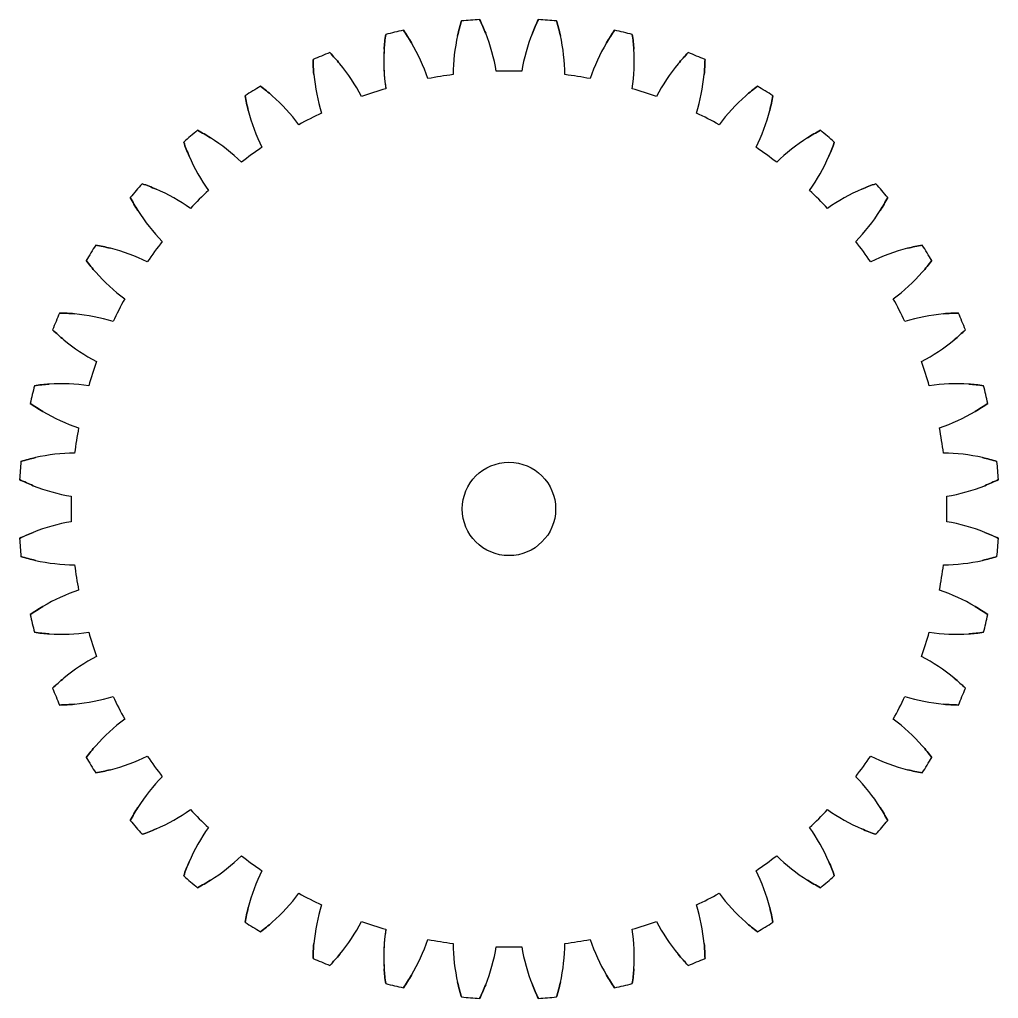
# Model space of a CAD drawing. Extents: x 198 to 658, y -489 to -38.
# Drawn here: x 507.3 to 658.5, y -203.6 to -52.4 of the extents above; entities that cross this region are included whole.
import ezdxf

# ---------------------------------------------------------------- set-up
doc = ezdxf.new("R2010")
doc.units = 0
doc.header["$MEASUREMENT"] = 0
doc.layers.add('Layer 1', color=7, linetype='Continuous', lineweight=0)

# ---------------------------------------------------------------- blocks, each defined once
blk = doc.blocks.new('Block_7')
at = {"layer": 'Layer 1', "color": 18, "lineweight": 25, "true_color": 0x000000}
blk.add_circle((582.87, -127.95), 7.21, dxfattribs=at)
for points in [[(575.53, -52.57), (575.31, -53.31), (575.11, -54.06), (574.94, -54.81)], [(574.94, -54.81), (575.11, -54.06), (575.3, -53.32), (575.53, -52.57)], [(578.33, -52.35), (577.4, -52.41), (576.47, -52.48), (575.53, -52.57)], [(578.33, -52.35), (577.4, -52.41), (576.47, -52.48), (575.53, -52.57)], [(579.27, -54.47), (578.99, -53.75), (578.67, -53.05), (578.33, -52.35)], [(578.33, -52.35), (578.67, -53.05), (578.99, -53.76), (579.27, -54.47)], [(587.42, -52.35), (587.08, -53.05), (586.76, -53.75), (586.48, -54.47)], [(586.48, -54.47), (586.76, -53.76), (587.07, -53.05), (587.42, -52.35)], [(590.21, -52.57), (589.28, -52.48), (588.35, -52.41), (587.42, -52.35)], [(590.21, -52.57), (589.28, -52.48), (588.35, -52.41), (587.42, -52.35)], [(590.81, -54.81), (590.64, -54.06), (590.44, -53.31), (590.21, -52.57)], [(590.21, -52.57), (590.44, -53.32), (590.64, -54.06), (590.81, -54.81)], [(566.56, -54), (565.65, -54.2), (564.74, -54.42), (563.83, -54.65)], [(566.56, -54), (565.65, -54.2), (564.74, -54.42), (563.83, -54.65)], [(567.82, -55.94), (567.43, -55.27), (567.01, -54.63), (566.56, -54)], [(566.56, -54), (567.01, -54.63), (567.43, -55.28), (567.82, -55.94)], [(599.19, -54), (598.74, -54.63), (598.32, -55.27), (597.93, -55.94)], [(597.93, -55.94), (598.32, -55.28), (598.74, -54.63), (599.19, -54)], [(601.92, -54.65), (601.01, -54.42), (600.1, -54.2), (599.19, -54)], [(601.92, -54.65), (601.01, -54.42), (600.1, -54.2), (599.19, -54)], [(563.83, -54.65), (563.72, -55.41), (563.64, -56.18), (563.59, -56.95)], [(563.59, -56.95), (563.64, -56.19), (563.72, -55.42), (563.83, -54.65)], [(570.35, -61.47), (569.7, -59.54), (568.85, -57.69), (567.82, -55.94)], [(570.35, -61.47), (569.7, -59.54), (568.85, -57.69), (567.82, -55.94)], [(574.94, -54.81), (574.49, -56.79), (574.26, -58.82), (574.24, -60.85)], [(574.94, -54.81), (574.49, -56.79), (574.26, -58.82), (574.24, -60.85)], [(580.9, -60.33), (580.57, -58.32), (580.02, -56.36), (579.27, -54.47)], [(580.9, -60.33), (580.57, -58.32), (580.02, -56.36), (579.27, -54.47)], [(586.48, -54.47), (585.73, -56.36), (585.18, -58.32), (584.85, -60.33)], [(586.48, -54.47), (585.73, -56.36), (585.18, -58.32), (584.85, -60.33)], [(591.51, -60.85), (591.49, -58.82), (591.25, -56.79), (590.81, -54.81)], [(591.51, -60.85), (591.49, -58.82), (591.25, -56.79), (590.81, -54.81)], [(597.93, -55.94), (596.89, -57.69), (596.05, -59.54), (595.4, -61.47)], [(597.93, -55.94), (596.89, -57.69), (596.05, -59.54), (595.4, -61.47)], [(602.15, -56.95), (602.11, -56.18), (602.03, -55.41), (601.92, -54.65)], [(601.92, -54.65), (602.03, -55.42), (602.11, -56.19), (602.15, -56.95)], [(563.59, -56.95), (563.47, -58.98), (563.55, -61.02), (563.85, -63.03)], [(563.59, -56.95), (563.56, -57.56), (563.54, -58.17), (563.54, -58.77)], [(601.9, -63.03), (602.2, -61.02), (602.28, -58.98), (602.15, -56.95)], [(601.9, -63.03), (602.2, -61.02), (602.28, -58.98), (602.15, -56.95)], [(555.19, -57.46), (554.32, -57.8), (553.46, -58.16), (552.6, -58.53)], [(555.19, -57.46), (554.32, -57.8), (553.46, -58.16), (552.6, -58.53)], [(552.6, -58.53), (552.61, -59.3), (552.65, -60.07), (552.72, -60.84)], [(552.72, -60.84), (552.65, -60.08), (552.61, -59.31), (552.6, -58.53)], [(556.74, -59.18), (556.25, -58.59), (555.73, -58.01), (555.19, -57.46)], [(555.19, -57.46), (555.73, -58.01), (556.25, -58.59), (556.74, -59.18)], [(563.54, -58.77), (563.54, -60.2), (563.64, -61.62), (563.85, -63.03)], [(610.56, -57.46), (610.02, -58.01), (609.5, -58.59), (609.01, -59.18)], [(609.01, -59.18), (609.5, -58.59), (610.01, -58.01), (610.56, -57.46)], [(613.15, -58.53), (612.29, -58.16), (611.43, -57.8), (610.56, -57.46)], [(613.15, -58.53), (612.29, -58.16), (611.43, -57.8), (610.56, -57.46)], [(613.02, -60.84), (613.1, -60.07), (613.14, -59.3), (613.15, -58.53)], [(613.15, -58.53), (613.14, -59.31), (613.1, -60.08), (613.02, -60.84)], [(560.1, -64.24), (559.16, -62.44), (558.03, -60.75), (556.74, -59.18)], [(560.1, -64.24), (559.16, -62.44), (558.03, -60.75), (556.74, -59.18)], [(584.85, -60.33), (583.53, -60.29), (582.22, -60.29), (580.9, -60.33)], [(584.85, -60.33), (583.53, -60.29), (582.22, -60.29), (580.9, -60.33)], [(609.01, -59.18), (607.71, -60.75), (606.59, -62.44), (605.65, -64.24)], [(609.01, -59.18), (607.71, -60.75), (606.59, -62.44), (605.65, -64.24)], [(552.72, -60.84), (552.92, -62.87), (553.32, -64.86), (553.93, -66.8)], [(552.72, -60.84), (552.92, -62.87), (553.32, -64.86), (553.93, -66.8)], [(574.24, -60.85), (572.94, -61.02), (571.64, -61.22), (570.35, -61.47)], [(574.24, -60.85), (572.94, -61.02), (571.64, -61.22), (570.35, -61.47)], [(595.4, -61.47), (594.11, -61.22), (592.81, -61.02), (591.51, -60.85)], [(595.4, -61.47), (594.11, -61.22), (592.81, -61.02), (591.51, -60.85)], [(611.82, -66.8), (612.43, -64.86), (612.83, -62.87), (613.02, -60.84)], [(611.82, -66.8), (612.43, -64.86), (612.83, -62.87), (613.02, -60.84)], [(544.5, -62.66), (543.7, -63.13), (542.9, -63.62), (542.11, -64.12)], [(544.5, -62.66), (543.7, -63.13), (542.9, -63.62), (542.11, -64.12)], [(546.3, -64.12), (545.72, -63.61), (545.12, -63.12), (544.5, -62.66)], [(544.5, -62.66), (545.13, -63.12), (545.73, -63.61), (546.3, -64.12)], [(563.85, -63.03), (562.59, -63.4), (561.34, -63.8), (560.1, -64.24)], [(563.85, -63.03), (562.59, -63.4), (561.34, -63.8), (560.1, -64.24)], [(605.65, -64.24), (604.41, -63.8), (603.16, -63.4), (601.9, -63.03)], [(605.65, -64.24), (604.41, -63.8), (603.16, -63.4), (601.9, -63.03)], [(621.24, -62.66), (620.63, -63.12), (620.03, -63.61), (619.45, -64.12)], [(619.45, -64.12), (620.02, -63.61), (620.62, -63.12), (621.24, -62.66)], [(623.64, -64.12), (622.85, -63.62), (622.05, -63.13), (621.24, -62.66)], [(623.64, -64.12), (622.85, -63.62), (622.05, -63.13), (621.24, -62.66)], [(542.11, -64.12), (542.24, -64.88), (542.41, -65.64), (542.6, -66.39)], [(542.6, -66.39), (542.41, -65.64), (542.24, -64.89), (542.11, -64.12)], [(550.41, -68.59), (549.2, -66.96), (547.83, -65.46), (546.3, -64.12)], [(550.41, -68.59), (549.2, -66.96), (547.83, -65.46), (546.3, -64.12)], [(619.45, -64.12), (617.92, -65.46), (616.54, -66.96), (615.33, -68.59)], [(619.45, -64.12), (617.92, -65.46), (616.54, -66.96), (615.33, -68.59)], [(623.15, -66.39), (623.34, -65.64), (623.5, -64.88), (623.64, -64.12)], [(623.64, -64.12), (623.5, -64.89), (623.34, -65.64), (623.15, -66.39)], [(542.6, -66.39), (543.1, -68.35), (543.81, -70.26), (544.72, -72.08)], [(542.6, -66.39), (543.1, -68.35), (543.81, -70.26), (544.72, -72.08)], [(621.03, -72.08), (621.94, -70.26), (622.65, -68.35), (623.15, -66.39)], [(621.03, -72.08), (621.94, -70.26), (622.65, -68.35), (623.15, -66.39)], [(553.93, -66.8), (552.74, -67.36), (551.57, -67.96), (550.41, -68.59)], [(553.93, -66.8), (552.74, -67.36), (551.57, -67.96), (550.41, -68.59)], [(615.33, -68.59), (614.18, -67.96), (613.01, -67.36), (611.82, -66.8)], [(615.33, -68.59), (614.18, -67.96), (613.01, -67.36), (611.82, -66.8)], [(534.76, -69.46), (534.04, -70.06), (533.33, -70.66), (532.63, -71.28)], [(534.76, -69.46), (534.04, -70.06), (533.33, -70.66), (532.63, -71.28)], [(536.77, -70.62), (536.11, -70.21), (535.45, -69.82), (534.76, -69.46)], [(534.76, -69.46), (535.45, -69.82), (536.12, -70.21), (536.77, -70.62)], [(630.99, -69.46), (630.3, -69.82), (629.63, -70.21), (628.98, -70.62)], [(628.98, -70.62), (629.63, -70.21), (630.3, -69.82), (630.99, -69.46)], [(633.12, -71.28), (632.42, -70.66), (631.71, -70.06), (630.99, -69.46)], [(633.12, -71.28), (632.42, -70.66), (631.71, -70.06), (630.99, -69.46)], [(541.53, -74.4), (540.08, -72.98), (538.48, -71.71), (536.77, -70.62)], [(541.53, -74.4), (540.08, -72.98), (538.48, -71.71), (536.77, -70.62)], [(628.98, -70.62), (627.27, -71.71), (625.67, -72.98), (624.22, -74.4)], [(628.98, -70.62), (627.27, -71.71), (625.67, -72.98), (624.22, -74.4)], [(532.63, -71.28), (532.88, -72.02), (533.16, -72.74), (533.46, -73.44)], [(533.46, -73.44), (533.16, -72.74), (532.88, -72.02), (532.63, -71.28)], [(544.72, -72.08), (543.63, -72.82), (542.57, -73.6), (541.53, -74.4)], [(544.72, -72.08), (543.63, -72.82), (542.57, -73.6), (541.53, -74.4)], [(624.22, -74.4), (623.18, -73.6), (622.12, -72.82), (621.03, -72.08)], [(624.22, -74.4), (623.18, -73.6), (622.12, -72.82), (621.03, -72.08)], [(632.29, -73.44), (632.59, -72.74), (632.87, -72.02), (633.12, -71.28)], [(633.12, -71.28), (632.87, -72.02), (632.59, -72.74), (632.29, -73.44)], [(533.46, -73.44), (534.27, -75.31), (535.27, -77.08), (536.45, -78.74)], [(533.46, -73.44), (534.27, -75.31), (535.27, -77.08), (536.45, -78.74)], [(629.3, -78.74), (630.48, -77.08), (631.48, -75.31), (632.29, -73.44)], [(629.3, -78.74), (630.48, -77.08), (631.48, -75.31), (632.29, -73.44)], [(526.2, -77.71), (525.58, -78.41), (524.98, -79.12), (524.38, -79.84)], [(526.2, -77.71), (525.58, -78.41), (524.98, -79.12), (524.38, -79.84)], [(528.36, -78.54), (527.66, -78.24), (526.94, -77.96), (526.2, -77.71)], [(526.2, -77.71), (526.94, -77.96), (527.66, -78.24), (528.36, -78.54)], [(533.66, -81.53), (532, -80.35), (530.23, -79.35), (528.36, -78.54)], [(533.66, -81.53), (532, -80.35), (530.23, -79.35), (528.36, -78.54)], [(637.38, -78.54), (635.52, -79.35), (633.74, -80.35), (632.09, -81.53)], [(637.38, -78.54), (635.52, -79.35), (633.74, -80.35), (632.09, -81.53)], [(639.54, -77.71), (638.81, -77.96), (638.09, -78.24), (637.38, -78.54)], [(637.38, -78.54), (638.09, -78.24), (638.81, -77.96), (639.54, -77.71)], [(641.37, -79.84), (640.77, -79.12), (640.16, -78.41), (639.54, -77.71)], [(641.37, -79.84), (640.77, -79.12), (640.16, -78.41), (639.54, -77.71)], [(524.38, -79.84), (524.74, -80.53), (525.13, -81.19), (525.54, -81.85)], [(525.54, -81.85), (525.13, -81.2), (524.74, -80.53), (524.38, -79.84)], [(536.45, -78.74), (535.49, -79.64), (534.56, -80.57), (533.66, -81.53)], [(536.45, -78.74), (535.49, -79.64), (534.56, -80.57), (533.66, -81.53)], [(632.09, -81.53), (631.19, -80.57), (630.26, -79.64), (629.3, -78.74)], [(632.09, -81.53), (631.19, -80.57), (630.26, -79.64), (629.3, -78.74)], [(640.21, -81.85), (640.62, -81.19), (641.01, -80.53), (641.37, -79.84)], [(641.37, -79.84), (641, -80.53), (640.62, -81.2), (640.21, -81.85)], [(525.54, -81.85), (526.63, -83.56), (527.9, -85.16), (529.32, -86.61)], [(525.54, -81.85), (526.63, -83.56), (527.9, -85.16), (529.32, -86.61)], [(636.43, -86.61), (637.85, -85.16), (639.12, -83.56), (640.21, -81.85)], [(636.43, -86.61), (637.85, -85.16), (639.12, -83.56), (640.21, -81.85)], [(519.04, -87.19), (518.54, -87.98), (518.05, -88.78), (517.58, -89.58)], [(519.04, -87.19), (518.54, -87.98), (518.05, -88.78), (517.58, -89.58)], [(521.31, -87.68), (520.56, -87.49), (519.8, -87.32), (519.04, -87.19)], [(519.04, -87.19), (519.81, -87.32), (520.56, -87.49), (521.31, -87.68)], [(527, -89.8), (525.18, -88.89), (523.27, -88.18), (521.31, -87.68)], [(527, -89.8), (525.18, -88.89), (523.27, -88.18), (521.31, -87.68)], [(529.32, -86.61), (528.52, -87.65), (527.74, -88.71), (527, -89.8)], [(529.32, -86.61), (528.52, -87.65), (527.74, -88.71), (527, -89.8)], [(638.75, -89.8), (638, -88.71), (637.23, -87.65), (636.43, -86.61)], [(638.75, -89.8), (638, -88.71), (637.23, -87.65), (636.43, -86.61)], [(644.44, -87.68), (642.47, -88.18), (640.57, -88.89), (638.75, -89.8)], [(644.44, -87.68), (642.47, -88.18), (640.57, -88.89), (638.75, -89.8)], [(646.71, -87.19), (645.95, -87.32), (645.19, -87.49), (644.44, -87.68)], [(644.44, -87.68), (645.19, -87.49), (645.94, -87.32), (646.71, -87.19)], [(648.17, -89.58), (647.7, -88.78), (647.21, -87.98), (646.71, -87.19)], [(648.17, -89.58), (647.7, -88.78), (647.21, -87.98), (646.71, -87.19)], [(517.58, -89.58), (518.04, -90.2), (518.53, -90.8), (519.04, -91.38)], [(519.04, -91.38), (518.53, -90.81), (518.04, -90.21), (517.58, -89.58)], [(646.71, -91.38), (647.22, -90.8), (647.71, -90.2), (648.17, -89.58)], [(648.17, -89.58), (647.71, -90.21), (647.22, -90.81), (646.71, -91.38)], [(519.04, -91.38), (520.38, -92.91), (521.88, -94.28), (523.51, -95.49)], [(519.04, -91.38), (520.38, -92.91), (521.88, -94.28), (523.51, -95.49)], [(642.24, -95.49), (643.87, -94.28), (645.37, -92.91), (646.71, -91.38)], [(642.24, -95.49), (643.87, -94.28), (645.37, -92.91), (646.71, -91.38)], [(523.51, -95.49), (522.88, -96.65), (522.28, -97.82), (521.72, -99.01)], [(523.51, -95.49), (522.88, -96.65), (522.28, -97.82), (521.72, -99.01)], [(644.03, -99.01), (643.46, -97.82), (642.87, -96.65), (642.24, -95.49)], [(644.03, -99.01), (643.46, -97.82), (642.87, -96.65), (642.24, -95.49)], [(513.45, -97.68), (513.08, -98.54), (512.72, -99.4), (512.38, -100.27)], [(513.45, -97.68), (513.08, -98.54), (512.72, -99.4), (512.38, -100.27)], [(515.76, -97.8), (514.99, -97.73), (514.22, -97.69), (513.45, -97.68)], [(513.45, -97.68), (514.23, -97.69), (515, -97.73), (515.76, -97.8)], [(521.72, -99.01), (519.78, -98.4), (517.79, -98), (515.76, -97.8)], [(521.72, -99.01), (519.78, -98.4), (517.79, -98), (515.76, -97.8)], [(649.99, -97.8), (647.96, -98), (645.97, -98.4), (644.03, -99.01)], [(649.99, -97.8), (647.96, -98), (645.97, -98.4), (644.03, -99.01)], [(652.3, -97.68), (651.52, -97.69), (650.75, -97.73), (649.99, -97.8)], [(649.99, -97.8), (650.75, -97.73), (651.52, -97.69), (652.3, -97.68)], [(653.37, -100.27), (653.03, -99.4), (652.67, -98.54), (652.3, -97.68)], [(653.37, -100.27), (653.03, -99.4), (652.67, -98.54), (652.3, -97.68)], [(512.38, -100.27), (512.93, -100.81), (513.51, -101.33), (514.1, -101.82)], [(514.1, -101.82), (513.51, -101.33), (512.93, -100.81), (512.38, -100.27)], [(651.65, -101.82), (652.24, -101.33), (652.82, -100.81), (653.37, -100.27)], [(653.37, -100.27), (652.81, -100.81), (652.24, -101.33), (651.65, -101.82)], [(514.1, -101.82), (515.67, -103.11), (517.36, -104.24), (519.16, -105.18)], [(514.1, -101.82), (515.67, -103.11), (517.36, -104.24), (519.16, -105.18)], [(646.58, -105.18), (648.39, -104.24), (650.08, -103.11), (651.65, -101.82)], [(646.58, -105.18), (648.39, -104.24), (650.08, -103.11), (651.65, -101.82)], [(519.16, -105.18), (518.72, -106.42), (518.32, -107.67), (517.95, -108.93)], [(519.16, -105.18), (518.72, -106.42), (518.32, -107.67), (517.95, -108.93)], [(647.8, -108.93), (647.43, -107.67), (647.03, -106.42), (646.58, -105.18)], [(647.8, -108.93), (647.43, -107.67), (647.03, -106.42), (646.58, -105.18)], [(511.87, -108.67), (511.1, -108.72), (510.33, -108.8), (509.57, -108.91)], [(509.57, -108.91), (510.34, -108.8), (511.11, -108.72), (511.87, -108.67)], [(517.95, -108.93), (515.94, -108.63), (513.9, -108.55), (511.87, -108.67)], [(517.95, -108.93), (515.94, -108.63), (513.9, -108.55), (511.87, -108.67)], [(653.88, -108.67), (651.85, -108.55), (649.81, -108.63), (647.8, -108.93)], [(653.88, -108.67), (651.85, -108.55), (649.81, -108.63), (647.8, -108.93)], [(656.18, -108.91), (655.41, -108.8), (654.65, -108.72), (653.88, -108.67)], [(653.88, -108.67), (654.64, -108.72), (655.41, -108.8), (656.18, -108.91)], [(509.57, -108.91), (509.34, -109.82), (509.12, -110.73), (508.92, -111.64)], [(509.57, -108.91), (509.34, -109.82), (509.12, -110.73), (508.92, -111.64)], [(656.83, -111.64), (656.63, -110.73), (656.41, -109.82), (656.18, -108.91)], [(656.83, -111.64), (656.63, -110.73), (656.41, -109.82), (656.18, -108.91)], [(508.92, -111.64), (509.55, -112.09), (510.19, -112.51), (510.86, -112.9)], [(510.86, -112.9), (510.2, -112.51), (509.55, -112.09), (508.92, -111.64)], [(654.89, -112.9), (655.55, -112.51), (656.2, -112.09), (656.83, -111.64)], [(656.83, -111.64), (656.2, -112.09), (655.55, -112.51), (654.89, -112.9)], [(510.86, -112.9), (512.61, -113.93), (514.46, -114.78), (516.39, -115.43)], [(510.86, -112.9), (512.61, -113.93), (514.46, -114.78), (516.39, -115.43)], [(649.36, -115.43), (651.29, -114.78), (653.14, -113.93), (654.89, -112.9)], [(649.36, -115.43), (651.29, -114.78), (653.14, -113.93), (654.89, -112.9)], [(516.39, -115.43), (516.14, -116.72), (515.94, -118.02), (515.77, -119.32)], [(516.39, -115.43), (516.14, -116.72), (515.94, -118.02), (515.77, -119.32)], [(649.98, -119.32), (649.81, -118.02), (649.61, -116.72), (649.36, -115.43)], [(649.98, -119.32), (649.81, -118.02), (649.61, -116.72), (649.36, -115.43)], [(515.77, -119.32), (513.74, -119.34), (511.71, -119.57), (509.73, -120.02)], [(515.77, -119.32), (513.74, -119.34), (511.71, -119.57), (509.73, -120.02)], [(656.02, -120.02), (654.03, -119.57), (652.01, -119.34), (649.98, -119.32)], [(656.02, -120.02), (654.03, -119.57), (652.01, -119.34), (649.98, -119.32)], [(507.49, -120.61), (507.4, -121.55), (507.33, -122.48), (507.27, -123.41)], [(507.49, -120.61), (507.4, -121.55), (507.33, -122.48), (507.27, -123.41)], [(509.73, -120.02), (508.98, -120.19), (508.23, -120.39), (507.49, -120.61)], [(507.49, -120.61), (508.24, -120.38), (508.98, -120.19), (509.73, -120.02)], [(658.25, -120.61), (657.52, -120.39), (656.77, -120.19), (656.02, -120.02)], [(656.02, -120.02), (656.77, -120.19), (657.51, -120.38), (658.25, -120.61)], [(658.47, -123.41), (658.42, -122.48), (658.34, -121.55), (658.25, -120.61)], [(658.47, -123.41), (658.42, -122.48), (658.34, -121.55), (658.25, -120.61)], [(507.27, -123.41), (507.97, -123.75), (508.67, -124.07), (509.39, -124.35)], [(509.39, -124.35), (508.68, -124.07), (507.97, -123.75), (507.27, -123.41)], [(656.36, -124.35), (657.08, -124.07), (657.78, -123.75), (658.47, -123.41)], [(658.47, -123.41), (657.78, -123.75), (657.07, -124.07), (656.36, -124.35)], [(509.39, -124.35), (511.28, -125.1), (513.24, -125.65), (515.25, -125.98)], [(509.39, -124.35), (511.28, -125.1), (513.24, -125.65), (515.25, -125.98)], [(650.5, -125.98), (652.51, -125.65), (654.47, -125.1), (656.36, -124.35)], [(650.5, -125.98), (652.51, -125.65), (654.47, -125.1), (656.36, -124.35)], [(515.25, -125.98), (515.21, -127.3), (515.21, -128.61), (515.25, -129.93)], [(515.25, -125.98), (515.23, -126.64), (515.22, -127.3), (515.22, -127.95)], [(650.5, -129.93), (650.54, -128.61), (650.54, -127.3), (650.5, -125.98)], [(650.5, -129.93), (650.54, -128.61), (650.54, -127.3), (650.5, -125.98)], [(515.22, -127.95), (515.22, -128.61), (515.23, -129.27), (515.25, -129.93)], [(515.25, -129.93), (513.24, -130.26), (511.28, -130.81), (509.39, -131.56)], [(515.25, -129.93), (513.24, -130.26), (511.28, -130.81), (509.39, -131.56)], [(656.36, -131.56), (654.47, -130.81), (652.51, -130.26), (650.5, -129.93)], [(656.36, -131.56), (654.47, -130.81), (652.51, -130.26), (650.5, -129.93)], [(509.39, -131.56), (508.67, -131.84), (507.97, -132.16), (507.27, -132.5)], [(507.27, -132.5), (507.97, -132.15), (508.68, -131.84), (509.39, -131.56)], [(507.27, -132.5), (507.33, -133.43), (507.4, -134.36), (507.49, -135.29)], [(507.27, -132.5), (507.33, -133.43), (507.4, -134.36), (507.49, -135.29)], [(658.47, -132.5), (657.78, -132.16), (657.08, -131.84), (656.36, -131.56)], [(656.36, -131.56), (657.07, -131.84), (657.78, -132.15), (658.47, -132.5)], [(658.25, -135.29), (658.34, -134.36), (658.42, -133.43), (658.47, -132.5)], [(658.25, -135.29), (658.34, -134.36), (658.42, -133.43), (658.47, -132.5)], [(507.49, -135.29), (508.23, -135.52), (508.98, -135.72), (509.73, -135.89)], [(509.73, -135.89), (508.98, -135.72), (508.24, -135.52), (507.49, -135.29)], [(509.73, -135.89), (511.71, -136.33), (513.74, -136.57), (515.77, -136.59)], [(509.73, -135.89), (511.71, -136.33), (513.74, -136.57), (515.77, -136.59)], [(649.98, -136.59), (652.01, -136.57), (654.03, -136.33), (656.02, -135.89)], [(649.98, -136.59), (652.01, -136.57), (654.03, -136.33), (656.02, -135.89)], [(656.02, -135.89), (656.77, -135.72), (657.52, -135.52), (658.25, -135.29)], [(658.25, -135.29), (657.51, -135.52), (656.77, -135.72), (656.02, -135.89)], [(515.77, -136.59), (515.94, -137.89), (516.14, -139.19), (516.39, -140.48)], [(515.77, -136.59), (515.94, -137.89), (516.14, -139.19), (516.39, -140.48)], [(649.36, -140.48), (649.61, -139.19), (649.81, -137.89), (649.98, -136.59)], [(649.36, -140.48), (649.61, -139.19), (649.81, -137.89), (649.98, -136.59)], [(516.39, -140.48), (514.46, -141.13), (512.61, -141.97), (510.86, -143.01)], [(516.39, -140.48), (514.46, -141.13), (512.61, -141.97), (510.86, -143.01)], [(654.89, -143.01), (653.14, -141.97), (651.29, -141.13), (649.36, -140.48)], [(654.89, -143.01), (653.14, -141.97), (651.29, -141.13), (649.36, -140.48)], [(510.86, -143.01), (510.19, -143.4), (509.55, -143.82), (508.92, -144.27)], [(508.92, -144.27), (509.55, -143.82), (510.2, -143.4), (510.86, -143.01)], [(656.83, -144.27), (656.2, -143.82), (655.55, -143.4), (654.89, -143.01)], [(654.89, -143.01), (655.55, -143.4), (656.2, -143.82), (656.83, -144.27)], [(508.92, -144.27), (509.12, -145.18), (509.34, -146.09), (509.57, -147)], [(508.92, -144.27), (509.12, -145.18), (509.34, -146.09), (509.57, -147)], [(656.18, -147), (656.41, -146.09), (656.63, -145.18), (656.83, -144.27)], [(656.18, -147), (656.41, -146.09), (656.63, -145.18), (656.83, -144.27)], [(509.57, -147), (510.33, -147.11), (511.1, -147.19), (511.87, -147.23)], [(511.87, -147.23), (511.11, -147.19), (510.34, -147.11), (509.57, -147)], [(511.87, -147.23), (513.9, -147.36), (515.94, -147.28), (517.95, -146.98)], [(511.87, -147.23), (513.9, -147.36), (515.94, -147.28), (517.95, -146.98)], [(517.95, -146.98), (518.32, -148.24), (518.72, -149.49), (519.16, -150.73)], [(517.95, -146.98), (518.32, -148.24), (518.72, -149.49), (519.16, -150.73)], [(646.58, -150.73), (647.03, -149.49), (647.43, -148.24), (647.8, -146.98)], [(646.58, -150.73), (647.03, -149.49), (647.43, -148.24), (647.8, -146.98)], [(647.8, -146.98), (649.81, -147.28), (651.85, -147.36), (653.88, -147.23)], [(647.8, -146.98), (649.81, -147.28), (651.85, -147.36), (653.88, -147.23)], [(653.88, -147.23), (654.65, -147.19), (655.41, -147.11), (656.18, -147)], [(656.18, -147), (655.41, -147.11), (654.64, -147.19), (653.88, -147.23)], [(519.16, -150.73), (517.36, -151.67), (515.67, -152.79), (514.1, -154.09)], [(519.16, -150.73), (517.36, -151.67), (515.67, -152.79), (514.1, -154.09)], [(651.65, -154.09), (650.08, -152.79), (648.39, -151.67), (646.58, -150.73)], [(651.65, -154.09), (650.08, -152.79), (648.39, -151.67), (646.58, -150.73)], [(514.1, -154.09), (513.51, -154.58), (512.93, -155.1), (512.38, -155.64)], [(512.38, -155.64), (512.93, -155.09), (513.51, -154.58), (514.1, -154.09)], [(653.37, -155.64), (652.82, -155.1), (652.24, -154.58), (651.65, -154.09)], [(651.65, -154.09), (652.24, -154.58), (652.81, -155.09), (653.37, -155.64)], [(512.38, -155.64), (512.72, -156.51), (513.08, -157.37), (513.45, -158.23)], [(512.38, -155.64), (512.72, -156.51), (513.08, -157.37), (513.45, -158.23)], [(652.3, -158.23), (652.67, -157.37), (653.03, -156.51), (653.37, -155.64)], [(652.3, -158.23), (652.67, -157.37), (653.03, -156.51), (653.37, -155.64)], [(515.76, -158.1), (517.79, -157.91), (519.78, -157.51), (521.72, -156.9)], [(515.76, -158.1), (517.79, -157.91), (519.78, -157.51), (521.72, -156.9)], [(521.72, -156.9), (522.28, -158.09), (522.88, -159.26), (523.51, -160.41)], [(521.72, -156.9), (522.28, -158.09), (522.88, -159.26), (523.51, -160.41)], [(642.24, -160.41), (642.87, -159.26), (643.46, -158.09), (644.03, -156.9)], [(642.24, -160.41), (642.87, -159.26), (643.46, -158.09), (644.03, -156.9)], [(644.03, -156.9), (645.97, -157.51), (647.96, -157.91), (649.99, -158.1)], [(644.03, -156.9), (645.97, -157.51), (647.96, -157.91), (649.99, -158.1)], [(513.45, -158.23), (514.22, -158.22), (514.99, -158.18), (515.76, -158.1)], [(515.76, -158.1), (515, -158.18), (514.23, -158.22), (513.45, -158.23)], [(649.99, -158.1), (650.75, -158.18), (651.52, -158.22), (652.3, -158.23)], [(652.3, -158.23), (651.52, -158.22), (650.75, -158.18), (649.99, -158.1)], [(523.51, -160.41), (521.88, -161.62), (520.38, -163), (519.04, -164.53)], [(523.51, -160.41), (521.88, -161.62), (520.38, -163), (519.04, -164.53)], [(646.71, -164.53), (645.37, -163), (643.87, -161.62), (642.24, -160.41)], [(646.71, -164.53), (645.37, -163), (643.87, -161.62), (642.24, -160.41)], [(519.04, -164.53), (518.53, -165.11), (518.04, -165.71), (517.58, -166.32)], [(517.58, -166.32), (518.04, -165.7), (518.53, -165.1), (519.04, -164.53)], [(648.17, -166.32), (647.71, -165.71), (647.22, -165.11), (646.71, -164.53)], [(646.71, -164.53), (647.22, -165.1), (647.71, -165.7), (648.17, -166.32)], [(521.31, -168.23), (523.27, -167.73), (525.18, -167.02), (527, -166.11)], [(521.31, -168.23), (523.27, -167.73), (525.18, -167.02), (527, -166.11)], [(527, -166.11), (527.74, -167.2), (528.52, -168.26), (529.32, -169.3)], [(527, -166.11), (527.74, -167.2), (528.52, -168.26), (529.32, -169.3)], [(636.43, -169.3), (637.23, -168.26), (638, -167.2), (638.75, -166.11)], [(636.43, -169.3), (637.23, -168.26), (638, -167.2), (638.75, -166.11)], [(638.75, -166.11), (640.57, -167.02), (642.47, -167.73), (644.44, -168.23)], [(638.75, -166.11), (640.57, -167.02), (642.47, -167.73), (644.44, -168.23)], [(517.58, -166.32), (518.05, -167.13), (518.54, -167.93), (519.04, -168.72)], [(517.58, -166.32), (518.05, -167.13), (518.54, -167.93), (519.04, -168.72)], [(646.71, -168.72), (647.21, -167.93), (647.7, -167.13), (648.17, -166.32)], [(646.71, -168.72), (647.21, -167.93), (647.7, -167.13), (648.17, -166.32)], [(519.04, -168.72), (519.8, -168.58), (520.56, -168.42), (521.31, -168.23)], [(521.31, -168.23), (520.56, -168.42), (519.81, -168.58), (519.04, -168.72)], [(529.32, -169.3), (527.9, -170.75), (526.63, -172.35), (525.54, -174.06)], [(529.32, -169.3), (527.9, -170.75), (526.63, -172.35), (525.54, -174.06)], [(640.21, -174.06), (639.12, -172.35), (637.85, -170.75), (636.43, -169.3)], [(640.21, -174.06), (639.12, -172.35), (637.85, -170.75), (636.43, -169.3)], [(644.44, -168.23), (645.19, -168.42), (645.95, -168.58), (646.71, -168.72)], [(646.71, -168.72), (645.94, -168.58), (645.19, -168.42), (644.44, -168.23)], [(525.54, -174.06), (525.13, -174.71), (524.74, -175.38), (524.38, -176.07)], [(524.38, -176.07), (524.74, -175.38), (525.13, -174.71), (525.54, -174.06)], [(528.36, -177.37), (530.23, -176.56), (532, -175.56), (533.66, -174.38)], [(528.36, -177.37), (530.23, -176.56), (532, -175.56), (533.66, -174.38)], [(533.66, -174.38), (534.56, -175.34), (535.49, -176.27), (536.45, -177.17)], [(533.66, -174.38), (534.56, -175.34), (535.49, -176.27), (536.45, -177.17)], [(629.3, -177.17), (630.26, -176.27), (631.19, -175.34), (632.09, -174.38)], [(629.3, -177.17), (630.26, -176.27), (631.19, -175.34), (632.09, -174.38)], [(632.09, -174.38), (633.74, -175.56), (635.52, -176.56), (637.38, -177.37)], [(632.09, -174.38), (633.74, -175.56), (635.52, -176.56), (637.38, -177.37)], [(641.37, -176.07), (641.01, -175.38), (640.62, -174.71), (640.21, -174.06)], [(640.21, -174.06), (640.62, -174.71), (641, -175.38), (641.37, -176.07)], [(524.38, -176.07), (524.98, -176.79), (525.58, -177.5), (526.2, -178.2)], [(524.38, -176.07), (524.98, -176.79), (525.58, -177.5), (526.2, -178.2)], [(639.54, -178.2), (640.16, -177.5), (640.77, -176.79), (641.37, -176.07)], [(639.54, -178.2), (640.16, -177.5), (640.77, -176.79), (641.37, -176.07)], [(526.2, -178.2), (526.94, -177.95), (527.66, -177.67), (528.36, -177.37)], [(528.36, -177.37), (527.66, -177.67), (526.94, -177.95), (526.2, -178.2)], [(536.45, -177.17), (535.27, -178.82), (534.27, -180.6), (533.46, -182.46)], [(536.45, -177.17), (535.27, -178.82), (534.27, -180.6), (533.46, -182.46)], [(632.29, -182.46), (631.48, -180.6), (630.48, -178.82), (629.3, -177.17)], [(632.29, -182.46), (631.48, -180.6), (630.48, -178.82), (629.3, -177.17)], [(637.38, -177.37), (638.09, -177.67), (638.81, -177.95), (639.54, -178.2)], [(639.54, -178.2), (638.81, -177.95), (638.09, -177.67), (637.38, -177.37)], [(533.46, -182.46), (533.16, -183.17), (532.88, -183.89), (532.63, -184.62)], [(532.63, -184.62), (532.88, -183.89), (533.16, -183.17), (533.46, -182.46)], [(536.77, -185.29), (538.48, -184.2), (540.08, -182.93), (541.53, -181.51)], [(536.77, -185.29), (538.48, -184.2), (540.08, -182.93), (541.53, -181.51)], [(541.53, -181.51), (542.57, -182.31), (543.63, -183.08), (544.72, -183.83)], [(541.53, -181.51), (542.57, -182.31), (543.63, -183.08), (544.72, -183.83)], [(621.03, -183.83), (622.12, -183.08), (623.18, -182.31), (624.22, -181.51)], [(621.03, -183.83), (622.12, -183.08), (623.18, -182.31), (624.22, -181.51)], [(624.22, -181.51), (625.67, -182.93), (627.27, -184.2), (628.98, -185.29)], [(624.22, -181.51), (625.67, -182.93), (627.27, -184.2), (628.98, -185.29)], [(633.12, -184.62), (632.87, -183.89), (632.59, -183.17), (632.29, -182.46)], [(632.29, -182.46), (632.59, -183.17), (632.87, -183.89), (633.12, -184.62)], [(544.72, -183.83), (543.81, -185.65), (543.1, -187.55), (542.6, -189.52)], [(544.72, -183.83), (543.81, -185.65), (543.1, -187.55), (542.6, -189.52)], [(623.15, -189.52), (622.65, -187.55), (621.94, -185.65), (621.03, -183.83)], [(623.15, -189.52), (622.65, -187.55), (621.94, -185.65), (621.03, -183.83)], [(532.63, -184.62), (533.33, -185.24), (534.04, -185.85), (534.76, -186.45)], [(532.63, -184.62), (533.33, -185.24), (534.04, -185.85), (534.76, -186.45)], [(534.76, -186.45), (535.45, -186.09), (536.11, -185.7), (536.77, -185.29)], [(536.77, -185.29), (536.12, -185.7), (535.45, -186.08), (534.76, -186.45)], [(628.98, -185.29), (629.63, -185.7), (630.3, -186.09), (630.99, -186.45)], [(630.99, -186.45), (630.3, -186.08), (629.63, -185.7), (628.98, -185.29)], [(630.99, -186.45), (631.71, -185.85), (632.42, -185.24), (633.12, -184.62)], [(630.99, -186.45), (631.71, -185.85), (632.42, -185.24), (633.12, -184.62)], [(546.3, -191.79), (547.83, -190.45), (549.2, -188.95), (550.41, -187.32)], [(546.3, -191.79), (547.83, -190.45), (549.2, -188.95), (550.41, -187.32)], [(550.41, -187.32), (551.57, -187.95), (552.74, -188.54), (553.93, -189.11)], [(550.41, -187.32), (551.57, -187.95), (552.74, -188.54), (553.93, -189.11)], [(611.82, -189.11), (613.01, -188.54), (614.18, -187.95), (615.33, -187.32)], [(611.82, -189.11), (613.01, -188.54), (614.18, -187.95), (615.33, -187.32)], [(615.33, -187.32), (616.54, -188.95), (617.92, -190.45), (619.45, -191.79)], [(615.33, -187.32), (616.54, -188.95), (617.92, -190.45), (619.45, -191.79)], [(542.6, -189.52), (542.41, -190.27), (542.24, -191.03), (542.11, -191.79)], [(542.11, -191.79), (542.24, -191.02), (542.41, -190.27), (542.6, -189.52)], [(553.93, -189.11), (553.32, -191.05), (552.92, -193.04), (552.72, -195.07)], [(553.93, -189.11), (553.32, -191.05), (552.92, -193.04), (552.72, -195.07)], [(613.02, -195.07), (612.83, -193.04), (612.43, -191.05), (611.82, -189.11)], [(613.02, -195.07), (612.83, -193.04), (612.43, -191.05), (611.82, -189.11)], [(623.64, -191.79), (623.5, -191.03), (623.34, -190.27), (623.15, -189.52)], [(623.15, -189.52), (623.34, -190.27), (623.5, -191.02), (623.64, -191.79)], [(542.11, -191.79), (542.9, -192.29), (543.7, -192.78), (544.5, -193.25)], [(542.11, -191.79), (542.9, -192.29), (543.7, -192.78), (544.5, -193.25)], [(544.5, -193.25), (545.12, -192.79), (545.72, -192.3), (546.3, -191.79)], [(546.3, -191.79), (545.73, -192.3), (545.13, -192.79), (544.5, -193.25)], [(556.74, -196.73), (558.03, -195.16), (559.16, -193.47), (560.1, -191.66)], [(556.74, -196.73), (558.03, -195.16), (559.16, -193.47), (560.1, -191.66)], [(560.1, -191.66), (561.34, -192.11), (562.59, -192.51), (563.85, -192.88)], [(560.1, -191.66), (561.34, -192.11), (562.59, -192.51), (563.85, -192.88)], [(601.9, -192.88), (603.16, -192.51), (604.41, -192.11), (605.65, -191.66)], [(601.9, -192.88), (603.16, -192.51), (604.41, -192.11), (605.65, -191.66)], [(605.65, -191.66), (606.59, -193.47), (607.71, -195.16), (609.01, -196.73)], [(605.65, -191.66), (606.59, -193.47), (607.71, -195.16), (609.01, -196.73)], [(619.45, -191.79), (620.03, -192.3), (620.63, -192.79), (621.24, -193.25)], [(621.24, -193.25), (620.62, -192.79), (620.02, -192.3), (619.45, -191.79)], [(621.24, -193.25), (622.05, -192.78), (622.85, -192.29), (623.64, -191.79)], [(621.24, -193.25), (622.05, -192.78), (622.85, -192.29), (623.64, -191.79)], [(563.85, -192.88), (563.55, -194.89), (563.47, -196.93), (563.59, -198.96)], [(563.85, -192.88), (563.64, -194.29), (563.54, -195.71), (563.54, -197.14)], [(602.15, -198.96), (602.28, -196.93), (602.2, -194.89), (601.9, -192.88)], [(602.15, -198.96), (602.28, -196.93), (602.2, -194.89), (601.9, -192.88)], [(567.82, -199.97), (568.85, -198.22), (569.7, -196.37), (570.35, -194.44)], [(567.82, -199.97), (568.85, -198.22), (569.7, -196.37), (570.35, -194.44)], [(570.35, -194.44), (571.64, -194.69), (572.94, -194.89), (574.24, -195.06)], [(570.35, -194.44), (571.64, -194.69), (572.94, -194.89), (574.24, -195.06)], [(591.51, -195.06), (592.81, -194.89), (594.11, -194.69), (595.4, -194.44)], [(591.51, -195.06), (592.81, -194.89), (594.11, -194.69), (595.4, -194.44)], [(595.4, -194.44), (596.05, -196.37), (596.89, -198.22), (597.93, -199.97)], [(595.4, -194.44), (596.05, -196.37), (596.89, -198.22), (597.93, -199.97)], [(552.72, -195.07), (552.65, -195.83), (552.61, -196.6), (552.6, -197.38)], [(552.6, -197.38), (552.61, -196.6), (552.65, -195.83), (552.72, -195.07)], [(574.24, -195.06), (574.26, -197.09), (574.49, -199.11), (574.94, -201.1)], [(574.24, -195.06), (574.26, -197.09), (574.49, -199.11), (574.94, -201.1)], [(579.27, -201.44), (580.02, -199.55), (580.57, -197.59), (580.9, -195.58)], [(579.27, -201.44), (580.02, -199.55), (580.57, -197.59), (580.9, -195.58)], [(580.9, -195.58), (582.22, -195.62), (583.53, -195.62), (584.85, -195.58)], [(580.9, -195.58), (582.22, -195.62), (583.53, -195.62), (584.85, -195.58)], [(584.85, -195.58), (585.18, -197.59), (585.73, -199.55), (586.48, -201.44)], [(584.85, -195.58), (585.18, -197.59), (585.73, -199.55), (586.48, -201.44)], [(590.81, -201.1), (591.25, -199.11), (591.49, -197.09), (591.51, -195.06)], [(590.81, -201.1), (591.25, -199.11), (591.49, -197.09), (591.51, -195.06)], [(613.15, -197.38), (613.14, -196.6), (613.1, -195.83), (613.02, -195.07)], [(613.02, -195.07), (613.1, -195.83), (613.14, -196.6), (613.15, -197.38)], [(552.6, -197.38), (553.46, -197.75), (554.32, -198.11), (555.19, -198.45)], [(552.6, -197.38), (553.46, -197.75), (554.32, -198.11), (555.19, -198.45)], [(555.19, -198.45), (555.73, -197.9), (556.25, -197.32), (556.74, -196.73)], [(556.74, -196.73), (556.25, -197.32), (555.73, -197.89), (555.19, -198.45)], [(563.54, -197.14), (563.54, -197.74), (563.56, -198.35), (563.59, -198.96)], [(609.01, -196.73), (609.5, -197.32), (610.02, -197.9), (610.56, -198.45)], [(610.56, -198.45), (610.01, -197.89), (609.5, -197.32), (609.01, -196.73)], [(610.56, -198.45), (611.43, -198.11), (612.29, -197.75), (613.15, -197.38)], [(610.56, -198.45), (611.43, -198.11), (612.29, -197.75), (613.15, -197.38)], [(563.59, -198.96), (563.64, -199.73), (563.72, -200.49), (563.83, -201.26)], [(563.83, -201.26), (563.72, -200.49), (563.64, -199.72), (563.59, -198.96)], [(601.92, -201.26), (602.03, -200.49), (602.11, -199.73), (602.15, -198.96)], [(602.15, -198.96), (602.11, -199.72), (602.03, -200.49), (601.92, -201.26)], [(566.56, -201.91), (567.01, -201.28), (567.43, -200.63), (567.82, -199.97)], [(567.82, -199.97), (567.43, -200.63), (567.01, -201.28), (566.56, -201.91)], [(597.93, -199.97), (598.32, -200.63), (598.74, -201.28), (599.19, -201.91)], [(599.19, -201.91), (598.74, -201.28), (598.32, -200.63), (597.93, -199.97)], [(563.83, -201.26), (564.74, -201.49), (565.65, -201.71), (566.56, -201.91)], [(563.83, -201.26), (564.74, -201.49), (565.65, -201.71), (566.56, -201.91)], [(574.94, -201.1), (575.11, -201.85), (575.31, -202.6), (575.53, -203.33)], [(575.53, -203.33), (575.3, -202.59), (575.11, -201.85), (574.94, -201.1)], [(578.33, -203.55), (578.67, -202.86), (578.99, -202.16), (579.27, -201.44)], [(579.27, -201.44), (578.99, -202.15), (578.67, -202.86), (578.33, -203.55)], [(586.48, -201.44), (586.76, -202.16), (587.08, -202.86), (587.42, -203.55)], [(587.42, -203.55), (587.07, -202.86), (586.76, -202.15), (586.48, -201.44)], [(590.21, -203.33), (590.44, -202.6), (590.64, -201.85), (590.81, -201.1)], [(590.81, -201.1), (590.64, -201.85), (590.44, -202.59), (590.21, -203.33)], [(599.19, -201.91), (600.1, -201.71), (601.01, -201.49), (601.92, -201.26)], [(599.19, -201.91), (600.1, -201.71), (601.01, -201.49), (601.92, -201.26)], [(575.53, -203.33), (576.47, -203.42), (577.4, -203.5), (578.33, -203.55)], [(575.53, -203.33), (576.47, -203.42), (577.4, -203.5), (578.33, -203.55)], [(587.42, -203.55), (588.35, -203.5), (589.28, -203.42), (590.21, -203.33)], [(587.42, -203.55), (588.35, -203.5), (589.28, -203.42), (590.21, -203.33)]]:
    blk.add_open_spline(points, degree=3, dxfattribs=at)

msp = doc.modelspace()

# ---------------------------------------------------------------- block references
at = {"layer": 'Layer 1'}
msp.add_blockref('Block_7', (0, 0), dxfattribs=at)

doc.saveas('drawing.dxf')
